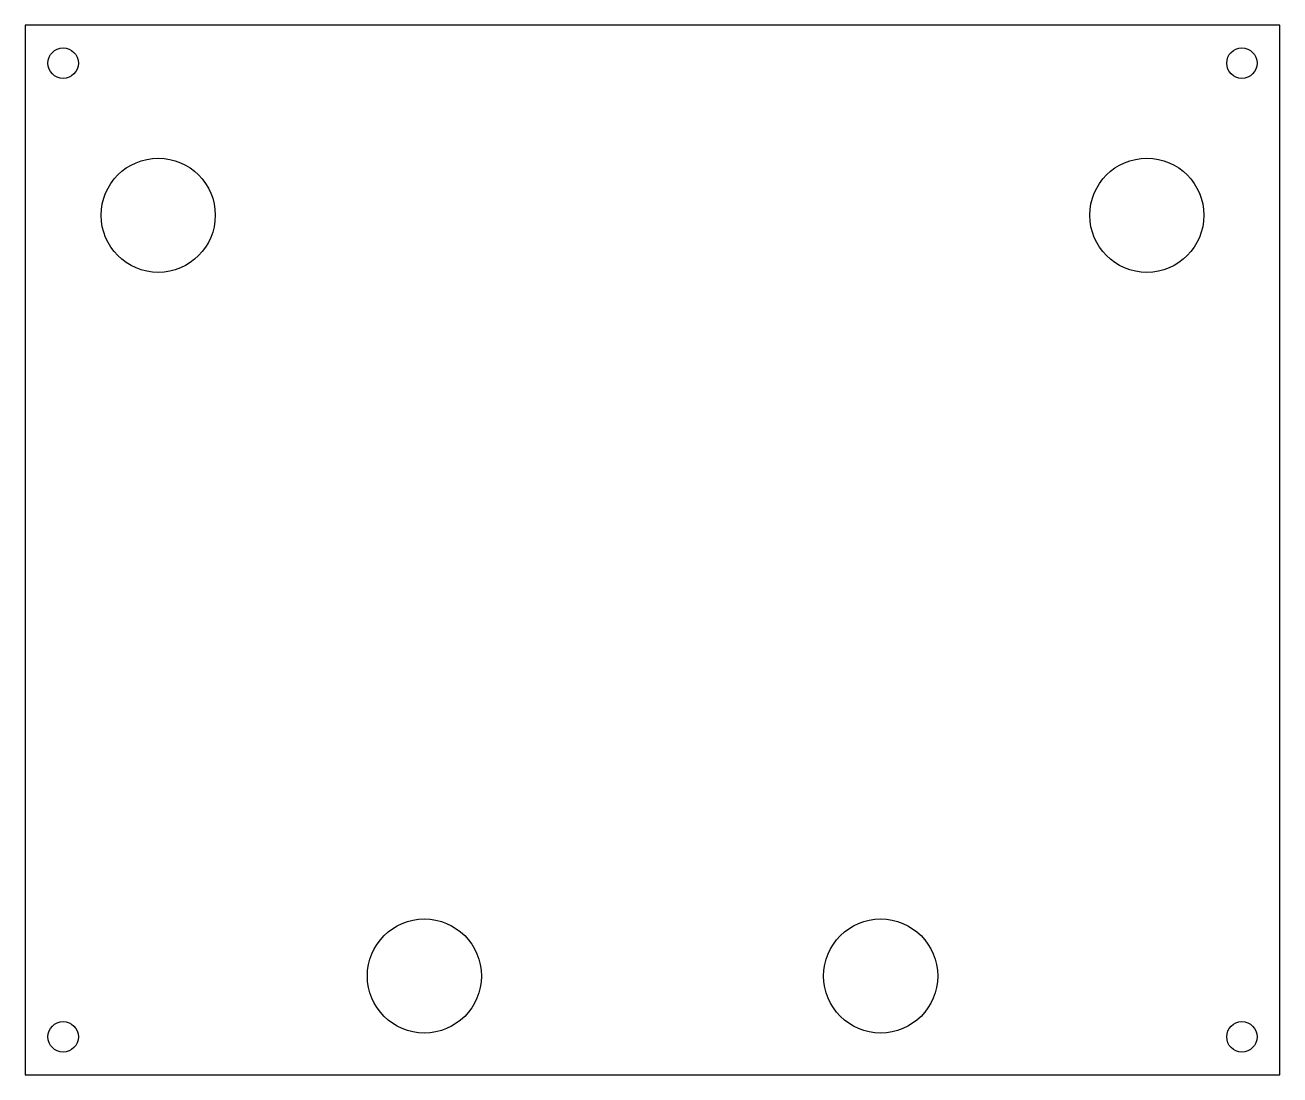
# Model space of a CAD drawing. Header units: millimetres. Extents: x -297 to -132, y -13 to 125.
import ezdxf

# ---------------------------------------------------------------- set-up
doc = ezdxf.new("R2010")
doc.units = ezdxf.units.MM
doc.layers.get('0').update_dxf_attribs({"linetype": 'CONTINUOUS'})

msp = doc.modelspace()

# ---------------------------------------------------------------- linework, layer by layer
msp.add_lwpolyline([(-132.32, 125), (-297.32, 125), (-297.32, -13), (-132.32, -13)], close=True)
for centre, radius in [((-292.32, 120), 2), ((-137.32, 120), 2), ((-279.82, 100), 7.5), ((-149.82, 100), 7.5), ((-244.82, 0), 7.5), ((-184.82, 0), 7.5), ((-292.32, -8), 2), ((-137.32, -8), 2)]:
    msp.add_circle(centre, radius)

doc.saveas('drawing.dxf')
